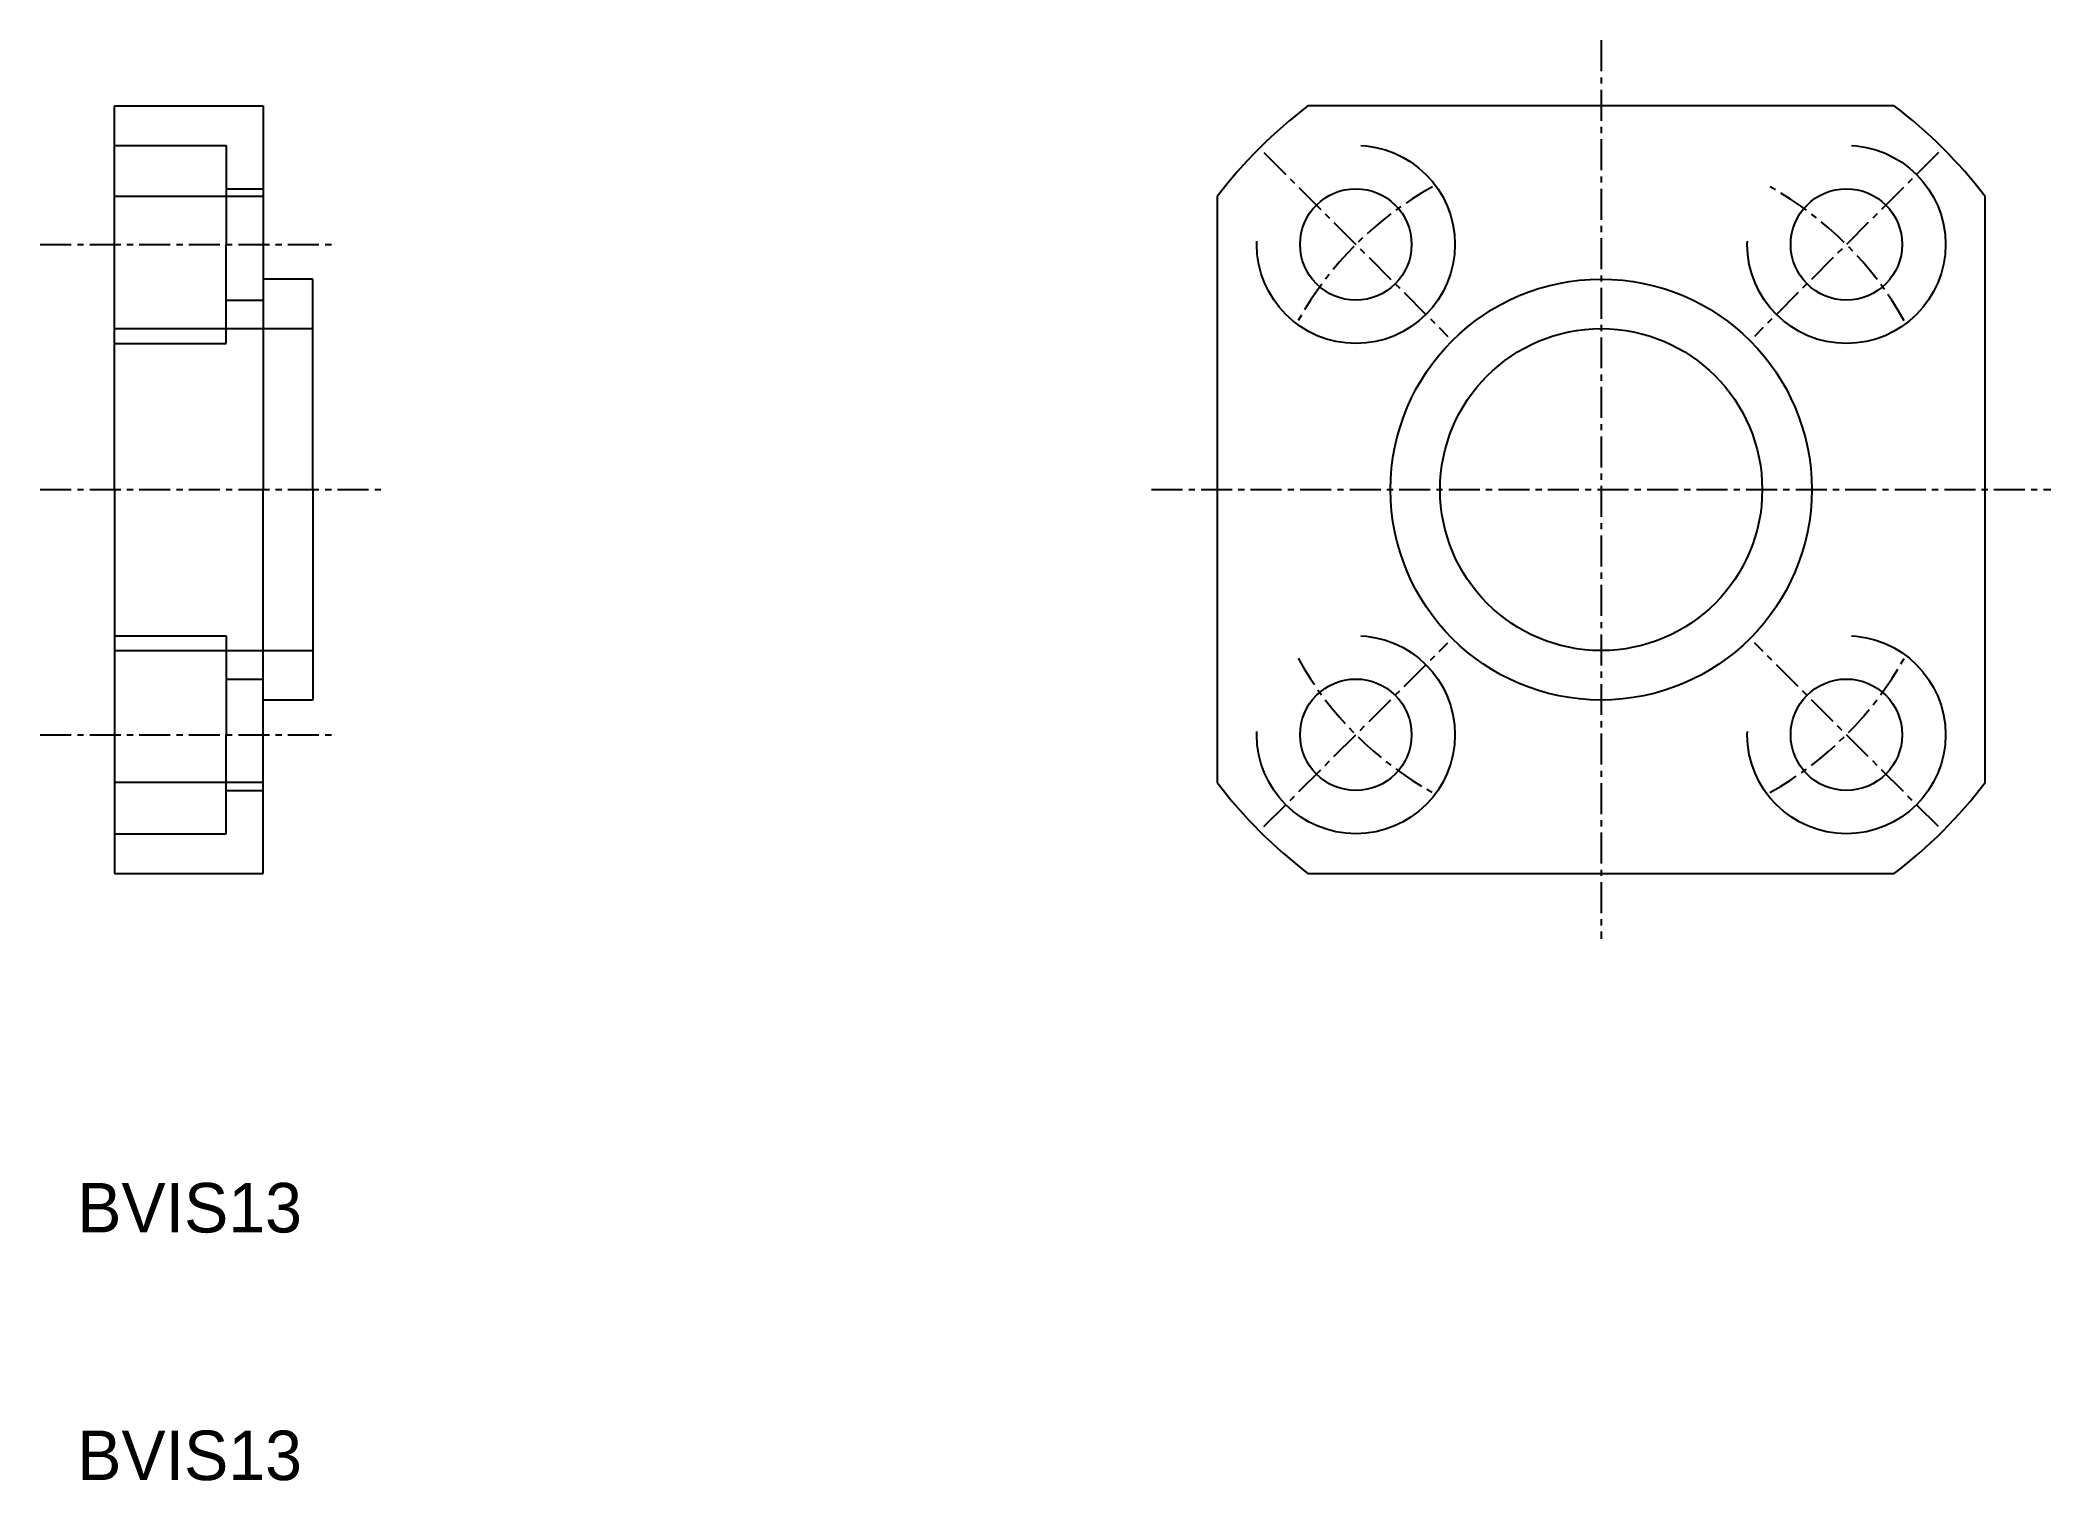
# Model space of a CAD drawing. Extents: x 142.8 to 224, y 114.5 to 172.7.
import ezdxf

# ---------------------------------------------------------------- set-up
doc = ezdxf.new("R2010")
doc.units = 0
doc.linetypes.add('CENTER', pattern=[2, 1.25, -0.25, 0.25, -0.25])
doc.linetypes.add('DASHED', pattern=[19.05, 12.7, -6.35])
doc.layers.get('0').update_dxf_attribs({"linetype": 'CONTINUOUS'})
doc.layers.add('CENTER', color=1, linetype='CENTER')

msp = doc.modelspace()

# ---------------------------------------------------------------- linework, layer by layer
for p, q in [((145.846, 154.537), (145.846, 170.037)), ((145.846, 170.037), (151.846, 170.037)), ((151.846, 170.037), (151.846, 154.537)), ((217.678, 170.037), (194.013, 170.037)), ((151.846, 166.37), (145.846, 166.37)), ((190.346, 166.37), (190.346, 142.705)), ((221.346, 142.705), (221.346, 166.37)), ((153.846, 163.037), (151.846, 163.037)), ((153.846, 154.537), (153.846, 163.037)), ((145.846, 154.537), (145.846, 139.037)), ((151.846, 139.037), (151.846, 154.537)), ((153.846, 154.537), (153.846, 146.037)), ((153.846, 146.037), (151.846, 146.037)), ((151.846, 142.705), (145.846, 142.705)), ((145.846, 139.037), (151.846, 139.037)), ((194.013, 139.037), (217.678, 139.037))]:
    msp.add_line(p, q)
at = {"color": 3, "linetype": 'DASHED'}
for p, q in [((145.846, 168.437), (150.346, 168.437)), ((150.346, 168.437), (150.346, 164.437)), ((150.346, 166.687), (151.846, 166.687)), ((150.346, 160.437), (150.346, 164.437)), ((150.346, 162.187), (151.846, 162.187)), ((145.846, 161.037), (153.846, 161.037)), ((145.846, 160.437), (150.346, 160.437)), ((145.846, 148.638), (150.346, 148.638)), ((150.346, 148.638), (150.346, 144.638)), ((145.846, 148.037), (153.846, 148.037)), ((150.346, 146.888), (151.846, 146.888)), ((150.346, 140.638), (150.346, 144.638)), ((150.346, 142.388), (151.846, 142.388)), ((145.846, 140.638), (150.346, 140.638))]:
    msp.add_line(p, q, dxfattribs=at)
for centre in [(195.946, 164.437), (215.745, 164.437), (195.946, 144.638), (215.745, 144.638)]:
    msp.add_circle(centre, 4, dxfattribs=at)
for centre, radius in [((195.946, 164.437), 2.25), ((215.745, 164.437), 2.25), ((205.846, 154.537), 8.5), ((205.846, 154.537), 6.5), ((195.946, 144.638), 2.25), ((215.745, 144.638), 2.25)]:
    msp.add_circle(centre, radius)
for start, end in [(127.35685, 142.64315), (37.35685, 52.64315), (217.35685, 232.64315), (307.35685, 322.64315)]:
    msp.add_arc((205.846, 154.537), 19.5, start, end)
at = {"layer": 'CENTER', "color": 1, "linetype": 'CENTER'}
for p, q in [((205.846, 172.685), (205.846, 136.39)), ((192.234, 168.149), (199.658, 160.725)), ((219.457, 168.149), (212.033, 160.725)), ((142.846, 164.437), (154.846, 164.437)), ((142.846, 154.537), (156.739, 154.537)), ((187.698, 154.537), (223.993, 154.537)), ((192.234, 140.926), (199.658, 148.35)), ((219.457, 140.926), (212.033, 148.35)), ((142.846, 144.638), (154.846, 144.638))]:
    msp.add_line(p, q, dxfattribs=at)
for start, end in [(119.11747, 150.88253), (29.11747, 60.88253), (209.11747, 240.88253), (299.11747, 330.88253)]:
    msp.add_arc((205.846, 154.537), 14, start, end, dxfattribs=at)

# ---------------------------------------------------------------- texts
for p in [(144.341, 124.537), (144.341, 114.537)]:
    msp.add_text('BVIS13', height=2).set_placement(p)

doc.saveas('drawing.dxf')
